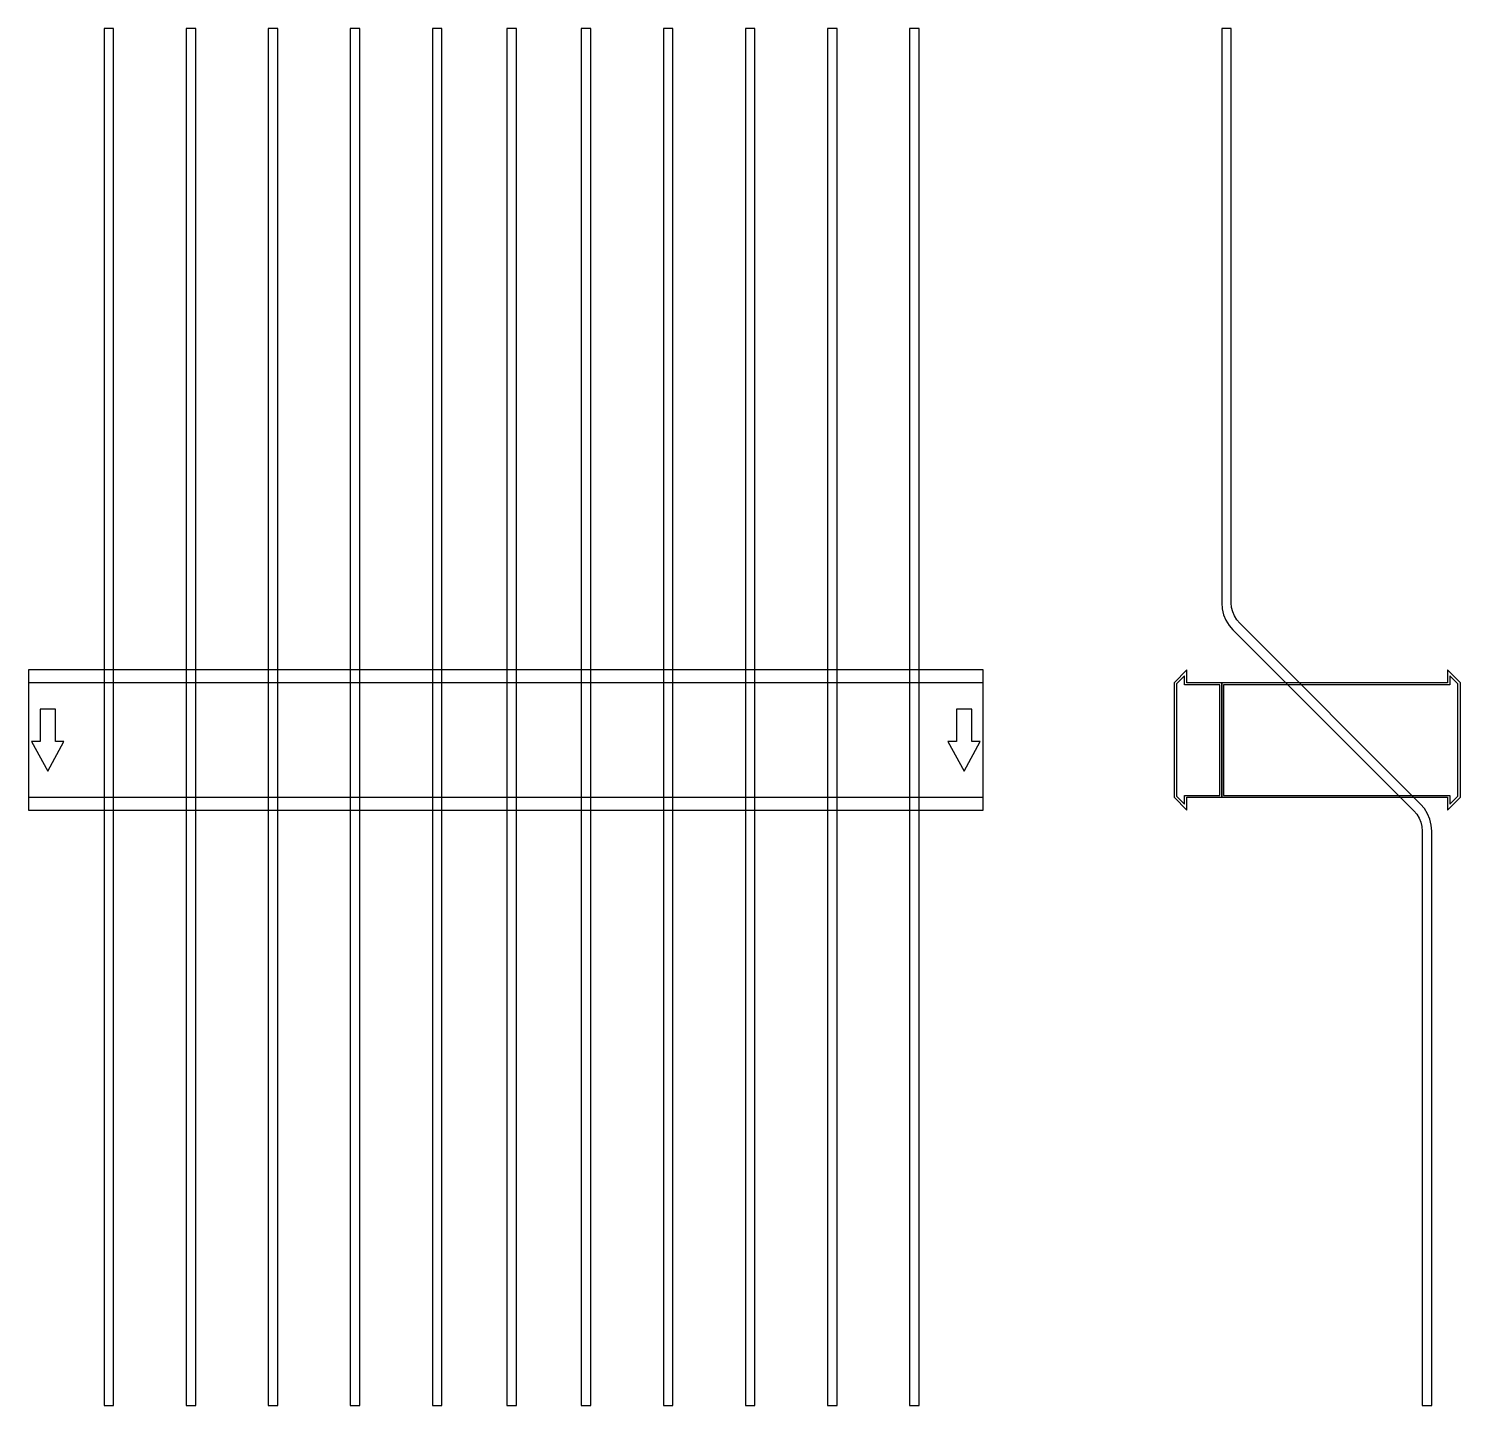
# Model space of a CAD drawing. Extents: x 0 to 1500, y -697 to 745.
import ezdxf

# ---------------------------------------------------------------- set-up
doc = ezdxf.new("R2010")
doc.units = 0
doc.layers.add('Halfen', color=7, linetype='CONTINUOUS')

msp = doc.modelspace()

# ---------------------------------------------------------------- linework, layer by layer
at = {"layer": 'Halfen', "color": 7}
for points in [[(89, -696.961), (89, 745.246), (79, 745.246), (79, -696.961)], [(175, -696.961), (175, 745.246), (165, 745.246), (165, -696.961)], [(261, -696.961), (261, 745.246), (251, 745.246), (251, -696.961)], [(347, -696.961), (347, 745.246), (337, 745.246), (337, -696.961)], [(433, -696.961), (433, 745.246), (423, 745.246), (423, -696.961)], [(511, -696.961), (511, 745.246), (501, 745.246), (501, -696.961)], [(589, -696.961), (589, 745.246), (579, 745.246), (579, -696.961)], [(675, -696.961), (675, 745.246), (665, 745.246), (665, -696.961)], [(761, -696.961), (761, 745.246), (751, 745.246), (751, -696.961)], [(847, -696.961), (847, 745.246), (837, 745.246), (837, -696.961)], [(933, -696.961), (933, 745.246), (923, 745.246), (923, -696.961)], [(1470, -696.961), (1470, -95.355), (1469.508, -89.098), (1468.042, -82.995), (1465.64, -77.196), (1462.361, -71.844), (1458.284, -67.071), (1268.787, 122.426), (1265.729, 126.006), (1263.27, 130.02), (1261.468, 134.369), (1260.369, 138.947), (1260, 143.64), (1260, 206.246), (1260, 745.246), (1250, 745.246), (1250, 206.246), (1250, 143.64), (1250.492, 137.382), (1251.958, 131.279), (1254.36, 125.48), (1257.639, 120.128), (1261.716, 115.355), (1451.213, -74.142), (1454.271, -77.722), (1456.73, -81.736), (1458.532, -86.085), (1459.631, -90.662), (1460, -95.355), (1460, -696.961)], [(0, -73.5), (1000, -73.5), (1000, 73.5), (0, 73.5)], [(0, -60), (1000, -60), (1000, 60), (0, 60)], [(1250, -60), (1250, 60), (1213.5, 60), (1213.5, 73.5), (1200, 60), (1200, -60), (1213.5, -73.5), (1213.5, -60)], [(1248, -58), (1248, 58), (1211, 58), (1211, 67.25), (1202.5, 58.75), (1202.5, -58.75), (1211, -67.25), (1211, -58)], [(1500, -60), (1500, 60), (1486.5, 73.5), (1486.5, 60), (1250, 60), (1250, -60), (1486.5, -60), (1486.5, -73.5)], [(1497.5, -58.75), (1497.5, 58.75), (1489, 67.25), (1489, 58), (1252, 58), (1252, -58), (1489, -58), (1489, -67.25)], [(20, -32.5), (37, -1.5), (28, -1.5), (28, 32.5), (12, 32.5), (12, -1.5), (3, -1.5)], [(980, -32.5), (997, -1.5), (988, -1.5), (988, 32.5), (972, 32.5), (972, -1.5), (963, -1.5)]]:
    msp.add_lwpolyline(points, close=True, dxfattribs=at)

doc.saveas('drawing.dxf')
